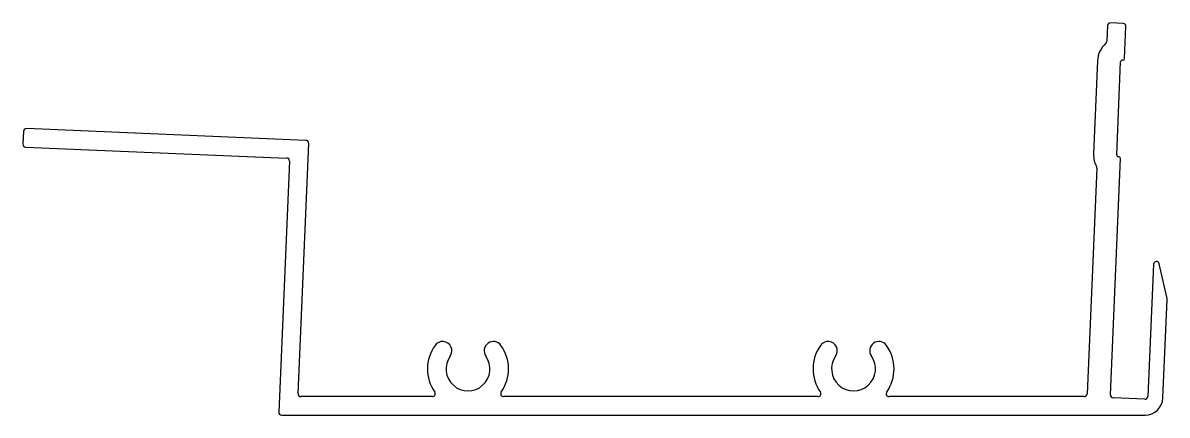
# Model space of a CAD drawing. Extents: x -55.7 to 43.2, y 16.5 to 50.4.
import ezdxf

# ---------------------------------------------------------------- set-up
doc = ezdxf.new("R2010")
doc.units = 0
doc.layers.get('0').update_dxf_attribs({"linetype": 'CONTINUOUS'})

msp = doc.modelspace()

# ---------------------------------------------------------------- linework, layer by layer
for p, q in [((38.039, 50.196), (37.981, 48.846)), ((39.398, 50.389), (38.299, 50.435)), ((39.52, 47.356), (39.637, 50.128)), ((37.179, 47.155), (36.839, 39.112)), ((38.837, 39.027), (39.177, 47.07)), ((39.334, 47.214), (39.364, 47.212)), ((-55.657, 41.065), (-55.704, 39.966)), ((-31.238, 40.281), (-55.397, 41.304)), ((-55.465, 39.706), (-32.904, 38.751)), ((-31.914, 18.389), (-30.999, 40.021)), ((38.289, 18.283), (39.154, 38.714)), ((39.01, 38.87), (38.98, 38.871)), ((-32.665, 38.49), (-33.584, 16.789)), ((37.117, 37.884), (36.291, 18.368)), ((42.021, 29.574), (41.536, 18.146)), ((43.188, 26.601), (42.515, 29.617)), ((42.831, 18.013), (43.194, 26.536)), ((-20.306, 18.129), (-31.665, 18.129)), ((13.018, 18.129), (-14.158, 18.129)), ((28.077, 18.129), (19.165, 18.129)), ((36.03, 18.129), (28.077, 18.129)), ((41.276, 17.907), (38.528, 18.023)), ((-33.334, 16.529), (28.009, 16.529)), ((28.009, 16.529), (41.283, 16.529))]:
    msp.add_line(p, q)
for centre, radius, start, end in [((38.288, 50.185), 0.25, 87.57539, 177.57539), ((39.387, 50.139), 0.25, 357.57539, 87.57539), ((39.327, 47.064), 2.15, 131.66905, 177.57539), ((37.732, 48.856), 0.25, 311.66905, 357.57539), ((39.327, 47.064), 0.15, 87.57539, 177.57539), ((39.37, 47.362), 0.15, 267.57539, 357.57539), ((-55.408, 41.054), 0.25, 87.57596, 177.57596), ((-55.454, 39.955), 0.25, 177.57596, 267.57596), ((-31.248, 40.032), 0.25, 357.57596, 87.57596), ((-32.915, 38.501), 0.25, 357.57596, 87.57596), ((38.987, 39.021), 2.15, 177.57539, 207.97693), ((38.987, 39.021), 0.15, 177.57539, 267.57539), ((39.004, 38.72), 0.15, 357.57539, 87.57539), ((36.867, 37.895), 0.25, 357.57539, 27.97693), ((42.271, 29.563), 0.25, 12.57523, 177.57523), ((42.944, 26.546), 0.25, 357.57523, 12.57523), ((-19.432, 22.092), 0.8, 324.56925, 144.56925), ((-15.032, 22.092), 0.8, 35.43114, 215.43114), ((13.891, 22.092), 0.8, 324.56925, 144.56925), ((18.291, 22.092), 0.8, 35.43114, 215.43114), ((-17.232, 20.527), 3.5, 144.56925, 214.95149), ((-17.232, 20.527), 3.5, 325.0489, 35.43114), ((16.091, 20.527), 3.5, 144.56925, 214.95149), ((16.091, 20.527), 3.5, 325.0489, 35.43114), ((-17.232, 20.527), 1.9, 144.56925, 35.43114), ((16.091, 20.527), 1.9, 144.56925, 35.43114), ((-31.665, 18.379), 0.25, 177.57596, 270.00019), ((-20.306, 18.379), 0.25, 270.00019, 34.95149), ((-14.158, 18.379), 0.25, 145.0489, 270.00019), ((13.018, 18.379), 0.25, 270.00019, 34.95149), ((19.165, 18.379), 0.25, 145.0489, 270.00019), ((36.041, 18.378), 0.25, 267.57539, 357.57539), ((38.539, 18.273), 0.25, 177.57539, 267.57539), ((41.286, 18.156), 0.25, 267.57539, 357.57539), ((41.283, 18.079), 1.55, 269.99962, 357.57539), ((-33.334, 16.779), 0.25, 177.57596, 270.00019)]:
    msp.add_arc(centre, radius, start, end)

doc.saveas('drawing.dxf')
